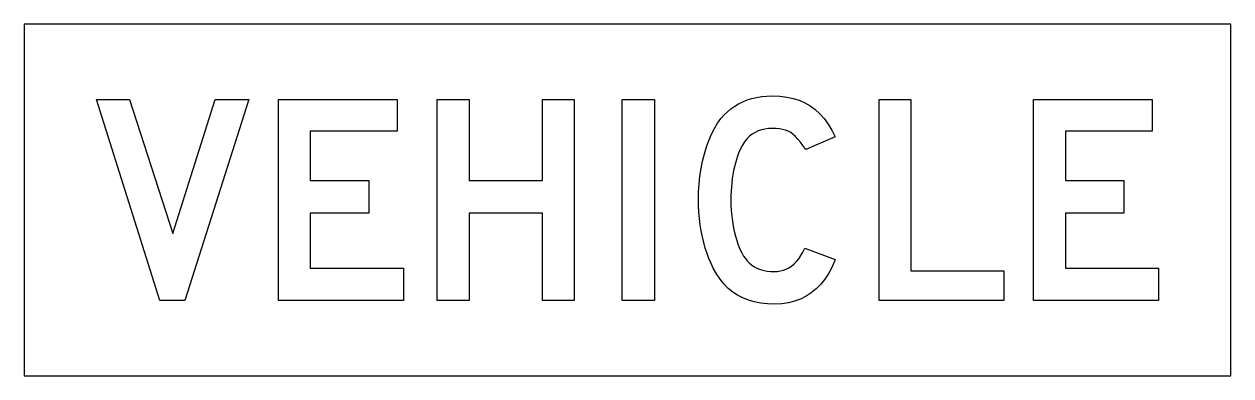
# Model space of a CAD drawing. Extents: x 0 to 48, y 0 to 14.
import ezdxf

# ---------------------------------------------------------------- set-up
doc = ezdxf.new("R2010")
doc.units = 0
doc.layers.add('CUT', color=7, linetype='Continuous')
doc.layers.add('OUTSIDE', color=1, linetype='Continuous')

msp = doc.modelspace()

# ---------------------------------------------------------------- linework, layer by layer
at = {"layer": 'CUT'}
for points in [[(31.6844, 3.6456), (31.5052, 3.4616), (31.3116, 3.3016), (31.1052, 3.1664), (30.8836, 3.056), (30.6476, 2.9704), (30.398, 2.9088), (30.1324, 2.872), (29.8524, 2.86), (29.566, 2.8688), (29.2972, 2.8976), (29.0444, 2.9448), (28.8076, 3.0128), (28.586, 3.1), (28.3788, 3.2072), (28.1852, 3.3352), (28.006, 3.4832), (27.8388, 3.6528), (27.6844, 3.844), (27.542, 4.0568), (27.41, 4.2912), (27.322, 4.4728), (27.2396, 4.6664), (27.1644, 4.8704), (27.0956, 5.0848), (27.0332, 5.3072), (26.9788, 5.5368), (26.9316, 5.7736), (26.8924, 6.0152), (26.8612, 6.2608), (26.8388, 6.5104), (26.8252, 6.7616), (26.8204, 7.0144), (26.8276, 7.3296), (26.8484, 7.6432), (26.882, 7.9528), (26.9292, 8.2568), (26.9884, 8.552), (27.0596, 8.8384), (27.142, 9.1128), (27.2364, 9.3744), (27.342, 9.6192), (27.4572, 9.8472), (27.5836, 10.0552), (27.7188, 10.2424), (27.8428, 10.384), (27.974, 10.5136), (28.114, 10.6312), (28.2628, 10.7368), (28.4196, 10.8304), (28.586, 10.912), (28.7604, 10.9816), (28.9436, 11.0384), (29.1364, 11.0832), (29.3372, 11.1144), (29.5484, 11.1336), (29.7684, 11.14), (30.0604, 11.1296), (30.3356, 11.0976), (30.5924, 11.044), (30.834, 10.968), (31.0596, 10.8688), (31.27, 10.7472), (31.4668, 10.6024), (31.65, 10.4336), (31.8204, 10.24), (31.9796, 10.0224), (32.1284, 9.78), (32.266, 9.512), (31.0876, 9.0072), (30.9788, 9.1648), (30.8764, 9.3032), (30.7788, 9.4232), (30.6828, 9.5248), (30.5876, 9.6104), (30.4908, 9.6808), (30.3908, 9.7368), (30.2852, 9.7808), (30.1716, 9.812), (30.0492, 9.8336), (29.9156, 9.8456), (29.7684, 9.8488), (29.6116, 9.8432), (29.4636, 9.8248), (29.3244, 9.7944), (29.194, 9.7504), (29.0716, 9.6928), (28.958, 9.6208), (28.8508, 9.5344), (28.7516, 9.4336), (28.6588, 9.316), (28.5732, 9.1832), (28.494, 9.0336), (28.4204, 8.8664), (28.3732, 8.7432), (28.33, 8.6104), (28.29, 8.4704), (28.2532, 8.324), (28.2212, 8.1712), (28.1924, 8.0144), (28.1684, 7.8528), (28.1484, 7.688), (28.1324, 7.5208), (28.1212, 7.352), (28.114, 7.1832), (28.1116, 7.0144), (28.1164, 6.7968), (28.1276, 6.5808), (28.1476, 6.3672), (28.174, 6.1576), (28.2084, 5.9528), (28.2492, 5.7544), (28.2956, 5.564), (28.3492, 5.3816), (28.4084, 5.2104), (28.4724, 5.0496), (28.5428, 4.9024), (28.6172, 4.7688), (28.6892, 4.668), (28.7652, 4.5768), (28.8452, 4.4944), (28.93, 4.4208), (29.0204, 4.3568), (29.1156, 4.3016), (29.2164, 4.2552), (29.3244, 4.2176), (29.438, 4.188), (29.5596, 4.1672), (29.6876, 4.1552), (29.8244, 4.1512), (29.9548, 4.1568), (30.0796, 4.1744), (30.1988, 4.2048), (30.3132, 4.2472), (30.422, 4.3032), (30.526, 4.372), (30.6252, 4.4544), (30.7204, 4.5504), (30.8108, 4.66), (30.898, 4.7848), (30.9804, 4.9232), (31.0596, 5.0768), (32.266, 4.628), (32.1404, 4.3456), (32.002, 4.088), (31.85, 3.8544)], [(2.8772, 11), (4.1964, 11), (5.9084, 5.6664), (7.5932, 11), (8.9404, 11), (6.386, 3), (5.4036, 3)], [(14.8348, 9.7368), (11.382, 9.7368), (11.382, 7.772), (13.7116, 7.772), (13.7116, 6.4808), (11.382, 6.4808), (11.382, 4.2912), (15.0876, 4.2912), (15.0876, 3), (10.1188, 3), (10.1188, 11), (14.8348, 11)], [(17.698, 3), (16.4348, 3), (16.4348, 11), (17.698, 11), (17.698, 7.772), (20.6172, 7.772), (20.6172, 11), (21.8804, 11), (21.8804, 3), (20.6172, 3), (20.6172, 6.4808), (17.698, 6.4808)], [(25.0804, 3), (23.7892, 3), (23.7892, 11), (25.0804, 11)], [(35.27, 4.1792), (38.9756, 4.1792), (38.9756, 3), (34.0068, 3), (34.0068, 11), (35.27, 11)], [(44.87, 9.7368), (41.4172, 9.7368), (41.4172, 7.772), (43.7468, 7.772), (43.7468, 6.4808), (41.4172, 6.4808), (41.4172, 4.2912), (45.1228, 4.2912), (45.1228, 3), (40.154, 3), (40.154, 11), (44.87, 11)]]:
    msp.add_lwpolyline(points, close=True, dxfattribs=at)
at = {"layer": 'OUTSIDE'}
msp.add_lwpolyline([(0, 0), (48, 0), (48, 14), (0, 14)], close=True, dxfattribs=at)

doc.saveas('drawing.dxf')
